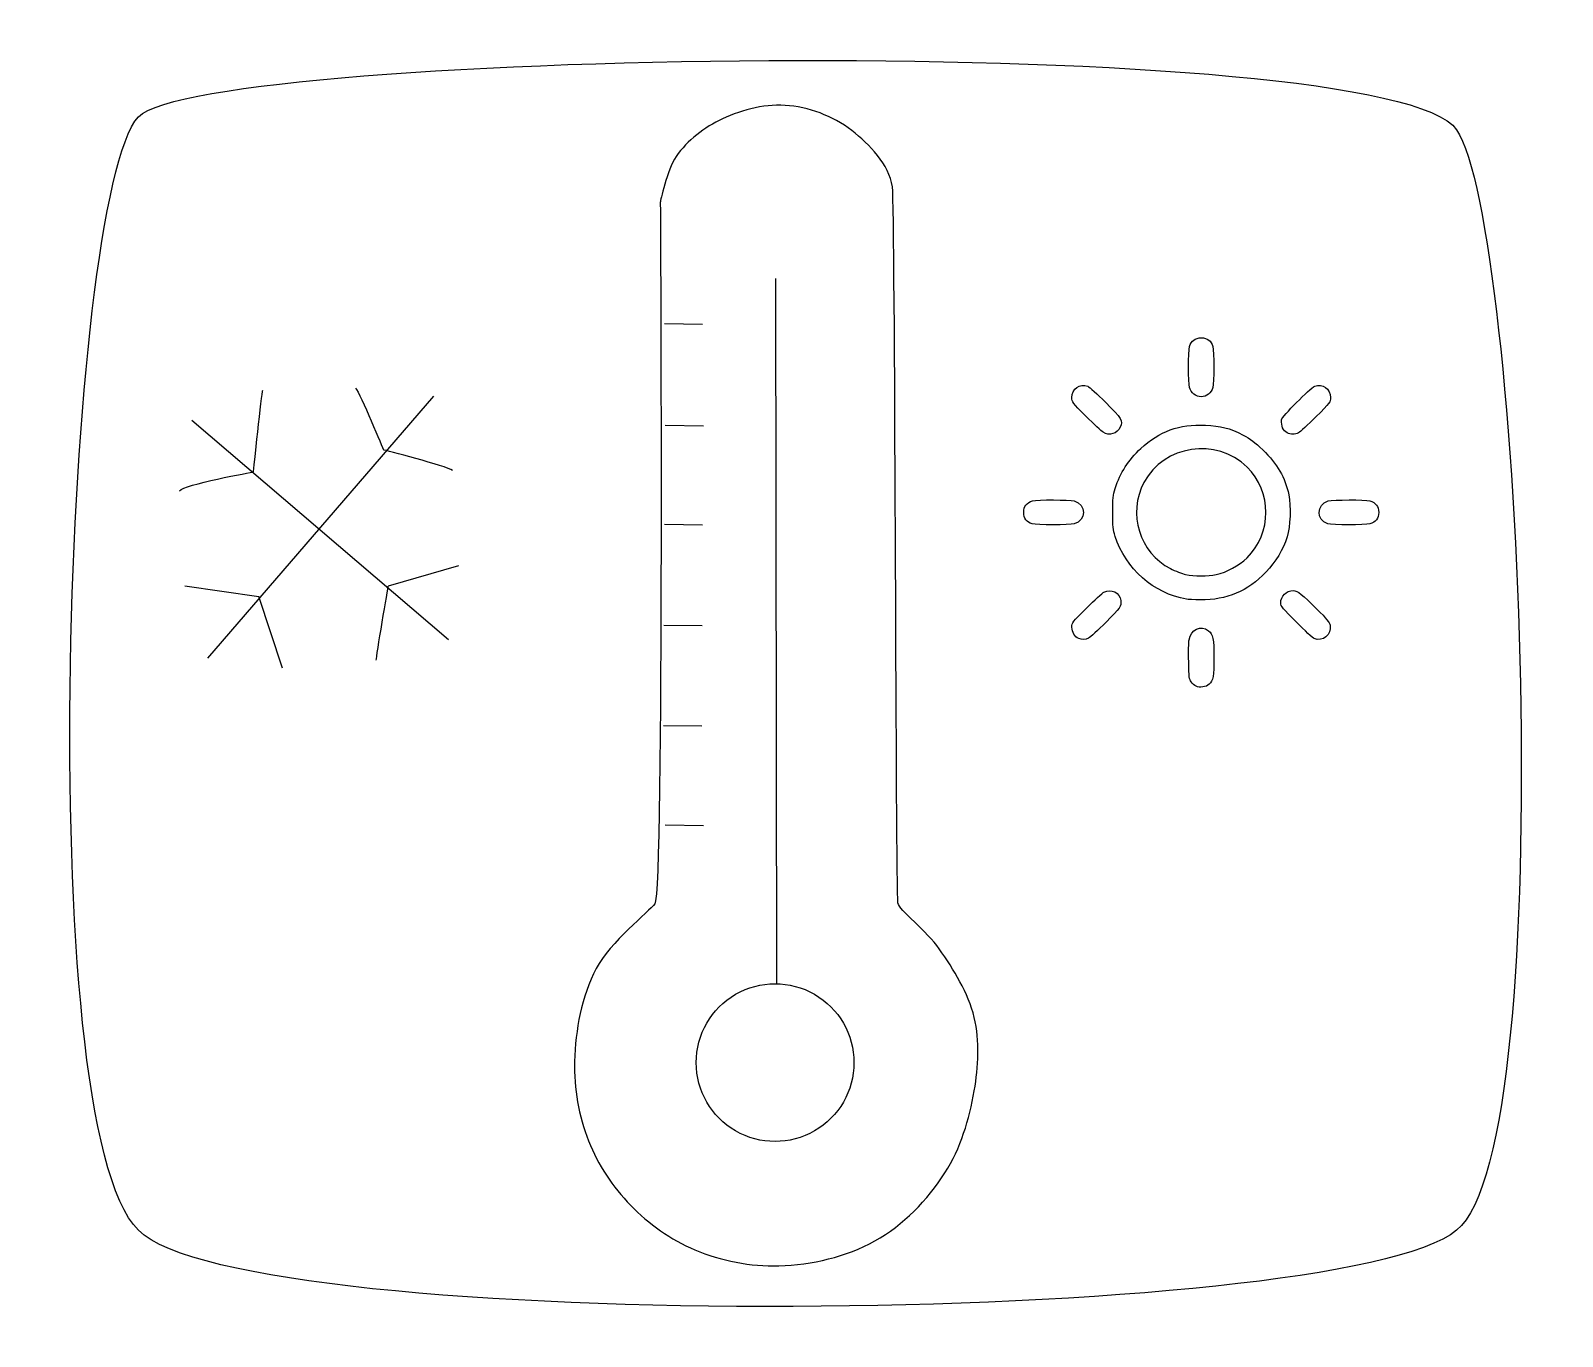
# Model space of a CAD drawing. Extents: x -1906 to 1178, y 7 to 1259.
# Drawn here: x 1102.5 to 1177.6, y 1176.5 to 1240.6 of the extents above; entities that cross this region are included whole.
import ezdxf

# ---------------------------------------------------------------- set-up
doc = ezdxf.new("R2010")
doc.units = 0
doc.layers.add('Vrstva_1', color=7, linetype='CONTINUOUS')

msp = doc.modelspace()

# ---------------------------------------------------------------- linework, layer by layer
at = {"layer": 'Vrstva_1', "color": 7}
for points in [[(1107.742347, 1236.383798)], [(1159.548191, 1222.772397)], [(1155.095496, 1220.896711)], [(1151.607739, 1216.405641)], [(1165.446137, 1210.775297)], [(1159.651616, 1208.435581)], [(1133.088467, 1197.754436)]]:
    msp.add_lwpolyline(points, close=True, dxfattribs=at)
for points in [[(1139.08003, 1193.853409), (1139.035858, 1228.440003)], [(1133.558542, 1226.231408), (1135.435847, 1226.209322)], [(1111.159252, 1209.813598), (1122.246161, 1222.667644)], [(1110.368118, 1221.487346), (1122.958815, 1210.726649)], [(1133.602714, 1221.239984), (1135.480019, 1221.217897)], [(1164.132349, 1220.870463), (1164.132355, 1220.868053)], [(1133.558542, 1216.381075), (1135.435847, 1216.358988)], [(1166.113528, 1216.405045), (1166.113625, 1216.407398)], [(1123.460434, 1214.349935), (1120.006284, 1213.345632)], [(1110.021757, 1213.356183), (1113.660123, 1212.841593)], [(1160.647645, 1213.919968), (1160.647645, 1213.920223)], [(1114.823481, 1209.329064), (1113.660123, 1212.841593)], [(1159.178539, 1212.704784), (1159.178539, 1212.705209)], [(1133.536456, 1211.433822), (1135.413761, 1211.411735)], [(1153.893371, 1210.778585), (1153.893371, 1210.776062)], [(1133.51437, 1206.508655), (1135.391675, 1206.486568)], [(1133.602714, 1201.62766), (1135.480019, 1201.605573)]]:
    msp.add_lwpolyline(points, dxfattribs=at)
at = {"layer": 'Vrstva_1', "color": 1}
msp.add_lwpolyline([(1142.86332, 1189.966288)], close=True, dxfattribs=at)
at = {"layer": 'Vrstva_1', "color": 7}
for points in [[(1107.742347, 1236.383798), (1111.095619, 1239.737071), (1169.169594, 1240.606286), (1172.441966, 1235.73679)], [(1139.698436, 1236.921008), (1138.586699, 1237.034539), (1137.41957, 1236.754674), (1136.40763, 1236.280515)], [(1142.922984, 1235.573765), (1142.028404, 1236.319889), (1140.857302, 1236.802664), (1139.698436, 1236.921008)], [(1107.742347, 1181.73849), (1102.456399, 1186.99948), (1104.148158, 1232.300519), (1107.742347, 1236.383798)], [(1136.40763, 1236.280515), (1135.521594, 1235.865351), (1134.693411, 1235.227238), (1134.132776, 1234.425296)], [(1144.767161, 1232.73572), (1144.723232, 1233.863063), (1143.789385, 1234.851144), (1142.922984, 1235.573765)], [(1172.441966, 1235.73679), (1175.6003, 1231.037033), (1177.631295, 1185.992783), (1172.441966, 1181.73849)], [(1134.132776, 1234.425296), (1133.681886, 1233.780335), (1133.359769, 1232.194615), (1133.359769, 1232.194615)], [(1133.359769, 1232.194615), (1133.359769, 1232.194615), (1133.544864, 1198.35633), (1133.088467, 1197.754436)], [(1145.019949, 1197.801286), (1144.925825, 1198.772485), (1144.891939, 1229.533602), (1144.767161, 1232.73572)], [(1159.334813, 1225.099584), (1159.415799, 1225.386195), (1159.607308, 1225.530507), (1159.906748, 1225.530507)], [(1159.906748, 1225.530507), (1160.206195, 1225.530507), (1160.397709, 1225.386223), (1160.478686, 1225.099584)], [(1159.336395, 1223.091946), (1159.268137, 1223.333458), (1159.266918, 1224.859404), (1159.334813, 1225.099584)], [(1160.478686, 1225.099584), (1160.546548, 1224.859206), (1160.545329, 1223.333571), (1160.477102, 1223.091946)], [(1153.561105, 1222.603225), (1153.561105, 1223.026919), (1153.956719, 1223.309278), (1154.33466, 1223.155385)], [(1154.33466, 1223.155385), (1154.415901, 1223.122504), (1154.81071, 1222.768683), (1155.212065, 1222.36965)], [(1163.85164, 1221.512283), (1163.861278, 1221.661385), (1165.248465, 1223.061587), (1165.478783, 1223.155357)], [(1165.478783, 1223.155357), (1165.856795, 1223.308995), (1166.252335, 1223.026664), (1166.252335, 1222.60314)], [(1113.830077, 1222.950573), (1113.793471, 1222.877453), (1113.370705, 1218.950739), (1113.370705, 1218.950739)], [(1118.405306, 1223.068708), (1118.621977, 1222.803648), (1119.771766, 1220.035432), (1119.771766, 1220.035432)], [(1154.250281, 1221.680604), (1153.567761, 1222.361826), (1153.561105, 1222.370756), (1153.561105, 1222.603225)], [(1155.212065, 1222.36965), (1156.008731, 1221.57748), (1156.080175, 1221.455789), (1155.930463, 1221.145593)], [(1159.548143, 1222.772453), (1159.460949, 1222.844737), (1159.365649, 1222.98817), (1159.336395, 1223.091946)], [(1159.906765, 1222.641152), (1159.767896, 1222.641152), (1159.658195, 1222.681121), (1159.548191, 1222.772397)], [(1160.477102, 1223.091946), (1160.40394, 1222.832859), (1160.161382, 1222.641152), (1159.906765, 1222.641152)], [(1166.252335, 1222.60314), (1166.252335, 1222.369565), (1166.247233, 1222.363045), (1165.537157, 1221.656793)], [(1155.095496, 1220.896683), (1155.009663, 1220.949691), (1154.629327, 1221.302236), (1154.250281, 1221.680604)], [(1165.537157, 1221.656793), (1165.143807, 1221.265499), (1164.758772, 1220.912727), (1164.681525, 1220.872815)], [(1155.930463, 1221.145593), (1155.774813, 1220.823124), (1155.397726, 1220.71073), (1155.095496, 1220.896711)], [(1156.941397, 1220.102189), (1157.857991, 1220.952327), (1158.823245, 1221.300422), (1160.110945, 1221.245345)], [(1160.110945, 1221.245345), (1160.880112, 1221.212463), (1161.267492, 1221.110415), (1161.959616, 1220.756907)], [(1164.132355, 1220.868053), (1163.911961, 1220.988526), (1163.829754, 1221.177001), (1163.85164, 1221.512283)], [(1164.681525, 1220.872815), (1164.509915, 1220.783808), (1164.289434, 1220.78239), (1164.132349, 1220.870463)], [(1155.686998, 1218.140954), (1155.934803, 1218.916343), (1156.331396, 1219.536422), (1156.941397, 1220.102189)], [(1162.154662, 1219.19034), (1160.645208, 1220.65262), (1158.06547, 1220.270113), (1157.09726, 1218.440406)], [(1161.959616, 1220.756907), (1162.327848, 1220.56897), (1162.532061, 1220.416551), (1162.929102, 1220.03308)], [(1123.166125, 1219.024447), (1122.8982, 1219.229932), (1119.771766, 1220.035432), (1119.771766, 1220.035432)], [(1162.929102, 1220.03308), (1163.65032, 1219.336494), (1164.024927, 1218.688126), (1164.201651, 1217.830645)], [(1109.770441, 1218.019855), (1109.930201, 1218.327137), (1113.370705, 1218.950739), (1113.370705, 1218.950739)], [(1162.154662, 1214.739209), (1163.388892, 1215.934976), (1163.388892, 1217.994601), (1162.154662, 1219.19034)], [(1155.564428, 1216.964774), (1155.564428, 1217.654784), (1155.580586, 1217.807089), (1155.686998, 1218.140954)], [(1157.09726, 1218.440406), (1156.284196, 1216.903886), (1156.872955, 1214.986674), (1158.39728, 1214.206948)], [(1151.194499, 1216.964774), (1151.194499, 1217.259351), (1151.341249, 1217.447486), (1151.632749, 1217.527111)], [(1151.632749, 1217.527111), (1151.877067, 1217.594293), (1153.429036, 1217.592875), (1153.674794, 1217.525439)], [(1153.674794, 1217.525439), (1154.276127, 1217.361596), (1154.276127, 1216.568207), (1153.674794, 1216.403968)], [(1164.201651, 1217.830645), (1164.319629, 1217.258189), (1164.280227, 1216.273546), (1164.118964, 1215.763026)], [(1166.113625, 1216.407398), (1165.53532, 1216.571524), (1165.553088, 1217.365763), (1166.13857, 1217.525666)], [(1166.13857, 1217.525666), (1166.384305, 1217.59313), (1167.936279, 1217.593981), (1168.180609, 1217.52731)], [(1168.180609, 1217.52731), (1168.472104, 1217.44794), (1168.618862, 1217.259436), (1168.618862, 1216.964973)], [(1151.607739, 1216.405726), (1151.340517, 1216.481978), (1151.194499, 1216.679552), (1151.194499, 1216.964774)], [(1153.674794, 1216.403968), (1153.442892, 1216.340755), (1151.830698, 1216.342173), (1151.607739, 1216.405641)], [(1155.685865, 1215.788595), (1155.580643, 1216.120985), (1155.564428, 1216.27794), (1155.564428, 1216.964774)], [(1168.180609, 1216.402692), (1167.95018, 1216.339763), (1166.338316, 1216.343448), (1166.113528, 1216.405045)], [(1168.618862, 1216.964973), (1168.618862, 1216.670453), (1168.472112, 1216.482289), (1168.180609, 1216.402692)], [(1159.178539, 1212.705209), (1157.58809, 1212.975351), (1156.184014, 1214.215083), (1155.685865, 1215.788595)], [(1164.118964, 1215.763026), (1163.920199, 1215.133962), (1163.56565, 1214.542173), (1163.089639, 1214.045004)], [(1158.39728, 1214.206948), (1158.628955, 1214.088176), (1158.963838, 1213.960617), (1159.141533, 1213.922292)], [(1160.647645, 1213.920223), (1161.157454, 1214.026239), (1161.75295, 1214.350097), (1162.154662, 1214.739209)], [(1119.420734, 1209.71601), (1119.412329, 1209.82786), (1120.006284, 1213.345632), (1120.006284, 1213.345632)], [(1159.141533, 1213.922292), (1159.569964, 1213.831017), (1160.214588, 1213.8296), (1160.647645, 1213.919968)], [(1163.089639, 1214.045004), (1162.178207, 1213.093102), (1161.159846, 1212.660138), (1159.869907, 1212.676154)], [(1154.276286, 1212.272926), (1154.669638, 1212.664192), (1155.054677, 1213.016963), (1155.131924, 1213.056847)], [(1155.131924, 1213.056847), (1155.487697, 1213.240532), (1155.931061, 1213.019996), (1155.961832, 1212.643555)], [(1155.961832, 1212.643555), (1155.985926, 1212.346456), (1155.942839, 1212.283102), (1155.238535, 1211.582406)], [(1159.869907, 1212.676154), (1159.561177, 1212.678507), (1159.250057, 1212.693162), (1159.178539, 1212.704784)], [(1163.807723, 1212.509278), (1163.807723, 1212.85485), (1164.079395, 1213.129357), (1164.421492, 1213.129357)], [(1164.421492, 1213.129357), (1164.630717, 1213.129357), (1164.879953, 1212.935751), (1165.585247, 1212.224085)], [(1153.561105, 1211.329584), (1153.561105, 1211.55919), (1153.569042, 1211.569395), (1154.276286, 1212.272926)], [(1164.57492, 1211.581357), (1163.905722, 1212.246932), (1163.807723, 1212.365448), (1163.807723, 1212.509278)], [(1165.585247, 1212.224085), (1166.067766, 1211.737433), (1166.199843, 1211.573051), (1166.228357, 1211.423609)], [(1153.893371, 1210.776062), (1153.695399, 1210.854582), (1153.561105, 1211.078292), (1153.561105, 1211.329584)], [(1155.238535, 1211.582406), (1154.845182, 1211.191083), (1154.460147, 1210.83834), (1154.3829, 1210.798428)], [(1159.308542, 1210.718689), (1159.385191, 1211.221244), (1159.901777, 1211.45822), (1160.265223, 1211.157521)], [(1160.265223, 1211.157521), (1160.48831, 1210.972702), (1160.530234, 1210.763108), (1160.530234, 1209.831218)], [(1165.446137, 1210.775297), (1165.388962, 1210.79514), (1164.996871, 1211.161688), (1164.57492, 1211.581357)], [(1166.228357, 1211.423609), (1166.315267, 1210.968053), (1165.87084, 1210.599719), (1165.446137, 1210.775297)], [(1154.3829, 1210.798428), (1154.226824, 1210.717924), (1154.059172, 1210.709703), (1153.893371, 1210.778585)], [(1159.290967, 1209.638661), (1159.281329, 1210.105414), (1159.289227, 1210.591442), (1159.308542, 1210.718689)], [(1159.417619, 1208.645826), (1159.3192, 1208.77622), (1159.306898, 1208.872314), (1159.290967, 1209.638661)], [(1160.530234, 1209.831218), (1160.530234, 1208.93428), (1160.490124, 1208.705722), (1160.30196, 1208.531959)], [(1159.651676, 1208.435496), (1159.582936, 1208.472062), (1159.4776, 1208.566173), (1159.417619, 1208.645826)], [(1160.30196, 1208.531959), (1160.151611, 1208.392777), (1159.824274, 1208.344588), (1159.651616, 1208.435581)], [(1133.088467, 1197.754436), (1132.819118, 1197.399219), (1130.876783, 1195.847546), (1130.214916, 1194.584158)], [(1147.050177, 1195.552421), (1146.477702, 1196.384397), (1145.05163, 1197.474399), (1145.019949, 1197.801286)], [(1148.768061, 1192.179121), (1148.473618, 1193.406133), (1147.765465, 1194.512893), (1147.050177, 1195.552421)], [(1130.214916, 1194.584158), (1129.490643, 1193.201646), (1129.195541, 1191.584119), (1129.152952, 1190.023961)], [(1148.768061, 1188.587181), (1148.972119, 1189.766978), (1149.047445, 1191.01486), (1148.768061, 1192.179121)], [(1129.152952, 1190.023961), (1129.116889, 1188.703023), (1129.354243, 1187.348548), (1129.840105, 1186.119679)], [(1147.331285, 1184.557967), (1148.101802, 1185.757762), (1148.525042, 1187.182133), (1148.768061, 1188.587181)], [(1129.840105, 1186.119679), (1130.301968, 1184.951504), (1131.025508, 1183.865283), (1131.901564, 1182.965019)], [(1143.895517, 1181.215897), (1145.288213, 1181.998878), (1146.467932, 1183.213613), (1147.331285, 1184.557967)], [(1131.901564, 1182.965019), (1132.793839, 1182.048089), (1133.876124, 1181.272862), (1135.056225, 1180.778623)], [(1172.441966, 1181.73849), (1166.633436, 1176.976569), (1112.973442, 1176.532068), (1107.742347, 1181.73849)], [(1139.179146, 1179.997763), (1140.801986, 1180.050981), (1142.480149, 1180.42017), (1143.895517, 1181.215897)], [(1135.056225, 1180.778623), (1136.346383, 1180.238286), (1137.78116, 1179.951911), (1139.179146, 1179.997763)]]:
    msp.add_open_spline(points, degree=3, dxfattribs=at)
at = {"layer": 'Vrstva_1', "color": 1}
for points in [[(1137.055873, 1193.319219), (1138.25376, 1194.010819), (1139.729617, 1194.010819), (1140.927504, 1193.319219)], [(1135.120057, 1189.966288), (1135.120057, 1191.349489), (1135.857986, 1192.627619), (1137.055873, 1193.319219)], [(1140.927504, 1193.319219), (1142.125391, 1192.627619), (1142.86332, 1191.349489), (1142.86332, 1189.966288)], [(1137.055873, 1186.613357), (1135.857986, 1187.304958), (1135.120057, 1188.583088), (1135.120057, 1189.966288)], [(1142.86332, 1189.966288), (1142.86332, 1188.583088), (1142.125391, 1187.304958), (1140.927504, 1186.613357)], [(1140.927504, 1186.613357), (1139.729617, 1185.921757), (1138.25376, 1185.921757), (1137.055873, 1186.613357)]]:
    msp.add_open_spline(points, degree=3, dxfattribs=at)

doc.saveas('drawing.dxf')
